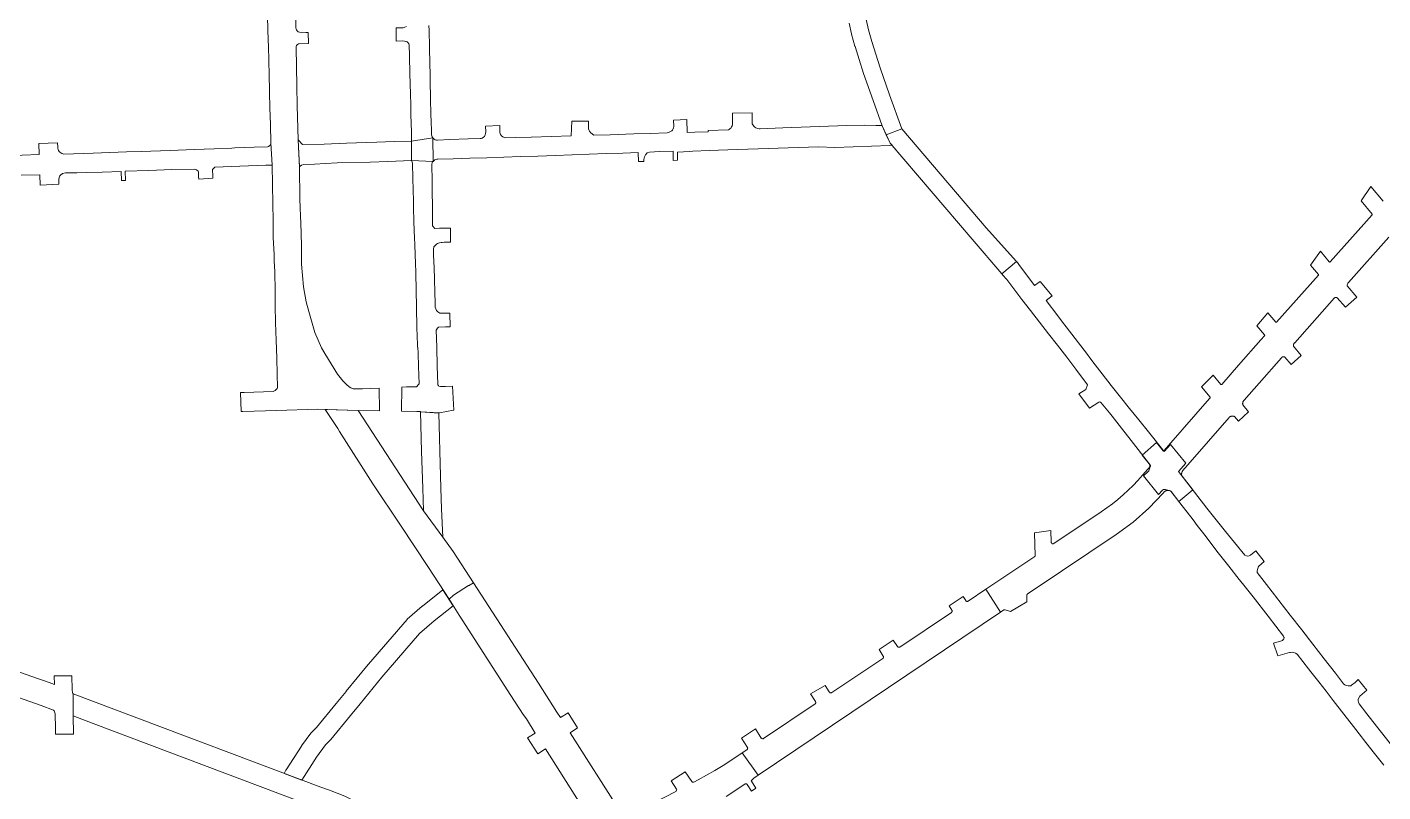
# Model space of a CAD drawing. Header units: inches. Extents: x 704148 to 723432, y 7075344 to 7101810.
# Drawn here: x 715344 to 716539, y 7086646 to 7087320 of the extents above; entities that cross this region are included whole.
import ezdxf

# ---------------------------------------------------------------- set-up
doc = ezdxf.new("R2010")
doc.units = ezdxf.units.IN
doc.header["$MEASUREMENT"] = 0
doc.layers.add('gisdb.gisadmin', color=7, linetype='Continuous', lineweight=9, true_color=0xccf5fc)

msp = doc.modelspace()

# ---------------------------------------------------------------- linework, layer by layer
at = {"layer": 'gisdb.gisadmin'}
for points in [[(715580.66, 7087333.44), (715581.12, 7087319.45), (715581.31, 7087318.52), (715581.66, 7087317.75), (715582.2, 7087316.91), (715583.15, 7087316.06), (715584.17, 7087315.6), (715586.26, 7087315.24), (715589.85, 7087315.42), (715591.7461, 7087315.474), (715592.0441, 7087305.7494), (715583.98, 7087305.51), (715583.31, 7087305.39), (715582.48, 7087304.85), (715582.03, 7087304.45), (715581.69, 7087303.97), (715581.42, 7087303.3), (715581.34, 7087302.51), (715581.93, 7087268.11), (715582.22, 7087251.19), (715583.17, 7087220.77), (715584.1292, 7087196.4844), (715584.1393, 7087195.8819), (715584.5782, 7087169.5819), (715584.7315, 7087160.3448), (715585.02, 7087154.57), (715585.64, 7087138.9), (715585.93, 7087127.03), (715585.99, 7087111.36), (715587.68, 7087091.4), (715590.01, 7087078.13), (715592.35, 7087069.61), (715597.73, 7087051.08), (715603.56, 7087037.61), (715606.67, 7087032.51), (715617.74, 7087014.37), (715622.4, 7087008.5), (715625.68, 7087005.31), (715627.99, 7087003.32), (715629.33, 7087002.46), (715631.44, 7087001.41), (715639.72, 7087001.58), (715654.4809, 7087002.0108), (715654.7527, 7086982.1102), (715635.9385, 7086982.4329), (715599.7638, 7086983.6199), (715564.3888, 7086982.4717), (715534.4046, 7086981.4985), (715532.6812, 7086981.434), (715532.1338, 7086998.137), (715535.45, 7086998.24), (715560.97, 7086999.06), (715562.77, 7087000.08), (715563.79, 7087000.93), (715564.56, 7087001.86), (715564.89, 7087002.53), (715564.59, 7087014.35), (715564.27, 7087028.38), (715563.7, 7087044.46), (715563.19, 7087059.74), (715562.83, 7087074.9), (715562.68, 7087087.34), (715562.47, 7087104.72), (715561.92, 7087113.98), (715561.78, 7087119.84), (715561.16, 7087134.8), (715560.91, 7087149.72), (715560.66, 7087164.54), (715560.09, 7087198.64), (715559.0702, 7087218.3257), (715558.73, 7087234.27), (715558.05, 7087249.01), (715557.7033, 7087262.6039), (715557.52, 7087279.84), (715557.26, 7087288.84), (715557.173, 7087291.7563), (715556.86, 7087302.25), (715556.42, 7087317.25), (715556.04, 7087330.33)], [(715698.2923, 7087321.5547), (715698.4019, 7087317.0855), (715698.7564, 7087302.4503), (715699.1053, 7087287.4827), (715699.247, 7087279.0882), (715699.39, 7087272.65), (715699.73, 7087257.67), (715700.07, 7087242.89), (715700.192, 7087237.4333), (715700.4139, 7087228.3896), (715700.4055, 7087227.8891), (715700.4092, 7087227.7259), (715700.4176, 7087227.3506), (715700.4729, 7087225.9504), (715700.5576, 7087225.2543), (715700.69, 7087224.46), (715701.11, 7087223.55), (715701.63, 7087222.75), (715701.91, 7087201.9), (715701.55, 7087201.4), (715701.18, 7087200.51), (715700.9293, 7087199.5501), (715700.83, 7087198.58), (715701.0111, 7087184.9456), (715701.1845, 7087172.9629), (715701.2863, 7087164.3907), (715701.36, 7087158.95), (715701.54, 7087145.06), (715703.3997, 7087142.8921), (715707.6723, 7087142.9229), (715717.2932, 7087143.0196), (715717.2848, 7087130.6608), (715714.4685, 7087130.6244), (715711.7612, 7087130.5605), (715709.8451, 7087130.4353), (715709.02, 7087130.37), (715707.46, 7087130.07), (715705.87, 7087129.4), (715704.8785, 7087128.8007), (715704.5369, 7087128.5757), (715704.2928, 7087128.3793), (715703.37, 7087127.56), (715702.6507, 7087126.4721), (715702.6027, 7087126.3915), (715702.279, 7087124.9561), (715702.226, 7087124.4603), (715702.19, 7087123.9), (715702.3812, 7087118.0738), (715702.5079, 7087114.7562), (715703.0472, 7087099.2313), (715703.5089, 7087085.0376), (715703.6758, 7087078.5566), (715703.85, 7087073.3), (715704.23, 7087072.02), (715705, 7087070.62), (715705.6197, 7087069.9173), (715706.1431, 7087069.3668), (715707.1087, 7087068.5905), (715707.76, 7087068.26), (715708.2658, 7087068.168), (715708.8186, 7087068.1029), (715709.7172, 7087068.0879), (715712.8889, 7087068.1383), (715716.5593, 7087068.2302), (715716.8411, 7087056.205), (715712.804, 7087056.0664), (715706.8156, 7087055.8346), (715705.9274, 7087054.8384), (715704.62, 7087053.29), (715705.1198, 7087038.17), (715705.1211, 7087038.1305), (715705.1216, 7087038.1137), (715705.6418, 7087021.4976), (715706.0738, 7087005.5312), (715706.2624, 7087004.863), (715706.6525, 7087004.3024), (715707.1451, 7087003.8507), (715708.5465, 7087003.4595), (715708.81, 7087003.39), (715712.867, 7087003.5331), (715718.9282, 7087003.7645), (715720.0737, 7086982.6881), (715720.0244, 7086982.6785), (715720.0247, 7086982.6735), (715707.5886, 7086980.2035), (715707.4727, 7086980.2113), (715706.9455, 7086980.0262), (715690.9865, 7086981.2906), (715690.9869, 7086981.3138), (715690.9817, 7086981.3141), (715690.9774, 7086981.4887), (715687.4713, 7086981.5489), (715674.1722, 7086981.777), (715674.3526, 7087002.9847), (715678.41, 7087003.16), (715685.4835, 7087003.2543), (715687.4211, 7087003.2927), (715689.045, 7087005.1561), (715689.5796, 7087005.7841), (715689.11, 7087021.06), (715688.7295, 7087032.8702), (715688.5408, 7087038.0754), (715688.3377, 7087038.1354), (715688.15, 7087038.14), (715688.1486, 7087038.1913), (715688.1432, 7087038.1929), (715688.0956, 7087040.1783), (715687.69, 7087055.4), (715687.43, 7087073.37), (715687.07, 7087088.28), (715686.7, 7087103.26), (715686.408, 7087112.7855), (715686.1976, 7087118.908), (715685.823, 7087129.2418), (715685.64, 7087134), (715685.08, 7087148.51), (715684.7455, 7087161.6121), (715684.6038, 7087166.9231), (715684.1625, 7087186.8168), (715683.86, 7087200.27), (715683.5332, 7087201.1945), (715683.0039, 7087202.6364), (715682.9916, 7087219.8149), (715682.8679, 7087224.3609), (715682.8088, 7087226.8001), (715682.5688, 7087236.3353), (715682.4614, 7087242.1095), (715682.32, 7087247.61), (715682.1798, 7087253.0829), (715681.9614, 7087259.7301), (715681.6642, 7087271.8153), (715681.565, 7087277.7758), (715681.42, 7087283.77), (715681.2723, 7087289.8142), (715681.0716, 7087296.0964), (715680.8962, 7087303.5248), (715680.8445, 7087304.146), (715680.79, 7087304.48), (715680.4915, 7087305.367), (715680.4303, 7087305.5275), (715680.3934, 7087305.6133), (715680.01, 7087306.38), (715679.3406, 7087306.9607), (715679.1582, 7087307.1004), (715678.8223, 7087307.2731), (715678.25, 7087307.55), (715677.9938, 7087307.6284), (715676.8746, 7087307.9144), (715674.7796, 7087308.0603), (715669.4838, 7087307.9272), (715669.3743, 7087314.0361), (715669.2736, 7087319.4127), (715669.278, 7087319.4128), (715669.2772, 7087319.4567), (715672.6789, 7087319.5177), (715675.67, 7087319.61), (715676.5221, 7087319.8701), (715677.1783, 7087320.1004), (715678.5892, 7087320.8525)], [(716083.6087, 7087326.9908), (716085.7348, 7087317.9188), (716088.6, 7087307.6317), (716092.1147, 7087296.2316), (716096.0385, 7087284.2676), (716104.2251, 7087260.6278), (716115.045, 7087230.5121), (716101.2864, 7087225.3068), (716097.5703, 7087233.309), (716089.608, 7087255.4712), (716081.3507, 7087279.3161), (716077.344, 7087291.533), (716073.7567, 7087303.1667), (716073.6969, 7087303.3705), (716070.76, 7087313.9147), (716070.6803, 7087314.2258), (716068.4768, 7087323.6283)], [(715324.7876, 7087206.9059), (715354.7684, 7087207.9793), (715354.546, 7087217.5379), (715371.1044, 7087218.175), (715371.31, 7087214.47), (715371.3519, 7087213.4724), (715371.5586, 7087212.4956), (715371.9244, 7087211.5665), (715372.4393, 7087210.7111), (715373.0889, 7087209.9528), (715373.8552, 7087209.3127), (715374.7171, 7087208.8087), (715375.6507, 7087208.4545), (715376.63, 7087208.26), (715402.48, 7087209.17), (715431.89, 7087210.22), (715444.799, 7087210.6922), (715470.16, 7087211.62), (715491.3528, 7087212.415), (715509.08, 7087213.08), (715524.6192, 7087213.646), (715527.2, 7087213.74), (715544.2115, 7087214.3596), (715556.1908, 7087214.796), (715556.7783, 7087214.9754), (715557.3273, 7087215.2508), (715557.8223, 7087215.6145), (715558.2492, 7087216.0561), (715558.5961, 7087216.563), (715558.8529, 7087217.121), (715559.0125, 7087217.7142), (715559.0702, 7087218.3257), (715560.09, 7087198.64), (715554.6812, 7087198.4366), (715546.92, 7087198.15), (715531.57, 7087197.58), (715509.52, 7087196.77), (715507.54, 7087194.59), (715507.7089, 7087188.8678), (715507.7651, 7087186.9549), (715495.389, 7087186.2134), (715495.3253, 7087188.3911), (715495.21, 7087192.33), (715494.79, 7087193.39), (715493.52, 7087194.44), (715492.67, 7087194.83), (715491.3, 7087195.1), (715471.77, 7087194.76), (715451.58, 7087193.97), (715430.54, 7087193.15), (715430.7464, 7087185.1628), (715427.308, 7087185.0175), (715427.12, 7087193.03), (715410.46, 7087192.47), (715396.88, 7087192.03), (715388.07, 7087191.83), (715378.04, 7087191.69), (715375.46, 7087191.1), (715373.74, 7087189.8), (715372.99, 7087189.05), (715372.4, 7087187.78), (715372.05, 7087185.6), (715372.1336, 7087181.7862), (715355.6008, 7087181.0598), (715355.36, 7087190.12), (715338.99, 7087189.66)], [(716544.0144, 7087135.1328), (716508.5919, 7087095.3143), (716508.2895, 7087094.9164), (716508.023, 7087094.4938), (716507.7943, 7087094.0495), (716507.6052, 7087093.5869), (716507.4571, 7087093.1097), (716507.3512, 7087092.6213), (716507.2997, 7087092.2482), (716515.8224, 7087082.1926), (716506.007, 7087073.3582), (716498.5758, 7087081.5568), (716498.4838, 7087081.6498), (716498.384, 7087081.7345), (716498.2772, 7087081.8101), (716498.1643, 7087081.8762), (716498.046, 7087081.9321), (716497.9232, 7087081.9775), (716497.797, 7087082.0121), (716497.6683, 7087082.0355), (716497.538, 7087082.0476), (716497.4071, 7087082.0483), (716497.2767, 7087082.0376), (716497.1477, 7087082.0156), (716497.0211, 7087081.9824), (716496.8979, 7087081.9384), (716496.779, 7087081.8837), (716496.6654, 7087081.8189), (716496.5578, 7087081.7444), (716496.4876, 7087081.6862), (716496.4571, 7087081.6608), (716496.364, 7087081.5688), (716496.3437, 7087081.5464), (716461.195, 7087042.0367), (716460.9885, 7087041.8641), (716460.7979, 7087041.6742), (716460.6245, 7087041.4683), (716460.4698, 7087041.2481), (716460.3348, 7087041.0153), (716460.2206, 7087040.7716), (716460.1281, 7087040.5189), (716460.058, 7087040.2591), (716460.0108, 7087039.9941), (716459.9868, 7087039.7261), (716459.9863, 7087039.4569), (716460.0093, 7087039.1888), (716460.0234, 7087039.0925), (716466.993, 7087030.8874), (716457.9772, 7087022.9008), (716452.4907, 7087029.4506), (716452.3096, 7087029.5447), (716452.121, 7087029.6227), (716451.9264, 7087029.6839), (716451.7271, 7087029.728), (716451.5247, 7087029.7545), (716451.3208, 7087029.7633), (716451.1169, 7087029.7543), (716450.9146, 7087029.7275), (716450.7153, 7087029.6832), (716450.5207, 7087029.6217), (716450.3322, 7087029.5435), (716450.1512, 7087029.4492), (716449.9792, 7087029.3394), (716449.8173, 7087029.2151), (716449.6669, 7087029.0771), (716449.6057, 7087029.0102), (716449.4966, 7087028.8869), (716429.86, 7087006.5974), (716416.649, 7086991.4507), (716416.3951, 7086991.196), (716416.1643, 7086990.9201), (716415.9584, 7086990.6252), (716415.779, 7086990.3134), (716415.6275, 7086989.9872), (716415.505, 7086989.649), (716415.4124, 7086989.3014), (716415.3505, 7086988.9471), (716415.3197, 7086988.5887), (716415.3202, 7086988.2291), (716415.3521, 7086987.8708), (716415.4151, 7086987.5167), (716415.4738, 7086987.2852), (716420.4129, 7086981.2872), (716411.7032, 7086972.9903), (716408.2049, 7086977.0595), (716407.8835, 7086977.2084), (716407.5504, 7086977.3287), (716407.208, 7086977.4195), (716406.8591, 7086977.4801), (716406.5062, 7086977.5101), (716406.152, 7086977.5092), (716405.7992, 7086977.4775), (716405.4506, 7086977.4151), (716405.1087, 7086977.3226), (716404.7762, 7086977.2006), (716404.4555, 7086977.0501), (716404.1493, 7086976.8723), (716403.8596, 7086976.6684), (716403.5889, 7086976.44), (716403.5654, 7086976.4479), (716403.3391, 7086976.189), (716366.9716, 7086934.4941), (716362.4351, 7086929.293), (716362.2004, 7086928.9243), (716361.9988, 7086928.5366), (716361.8316, 7086928.1327), (716361.7003, 7086927.7159), (716361.6059, 7086927.2892), (716361.549, 7086926.8558), (716361.5301, 7086926.4192), (716361.5493, 7086925.9826), (716361.6065, 7086925.5493), (716361.7012, 7086925.1227), (716361.8327, 7086924.7059), (716361.9088, 7086924.5101), (716371.3525, 7086912.4635), (716359.0628, 7086902.3266), (716352.2, 7086911.0374), (716351.851, 7086911.265), (716351.4837, 7086911.4616), (716351.1007, 7086911.6253), (716350.7049, 7086911.7551), (716350.2993, 7086911.8498), (716349.8869, 7086911.9089), (716349.471, 7086911.9317), (716349.0547, 7086911.9183), (716348.6411, 7086911.8686), (716348.2335, 7086911.7831), (716347.8348, 7086911.6623), (716347.4482, 7086911.5073), (716347.0765, 7086911.3191), (716346.7227, 7086911.0993), (716346.3894, 7086910.8495), (716346.2281, 7086910.7112), (716345.18, 7086909.5095), (716332.5129, 7086896.2139), (716318.7351, 7086884.073), (716303.9517, 7086873.1791), (716231.7291, 7086824.6723), (716225.8237, 7086820.706), (716225.7183, 7086820.6284), (716225.5299, 7086820.4472), (716225.4482, 7086820.3449), (716225.3131, 7086820.1211), (716225.2189, 7086819.8771), (716225.1881, 7086819.75), (716225.1685, 7086819.6206), (716225.16, 7086819.4608), (716225.16, 7086813.8873), (716210.7713, 7086805.2979), (716206.1356, 7086806.7941), (716205.6196, 7086806.8656), (716205.2335, 7086806.8002), (716204.8386, 7086806.6118), (716202.0351, 7086804.7272), (716188.9197, 7086824.866), (716200.4859, 7086832.6603), (716218.0933, 7086844.4248), (716232.1093, 7086853.8383), (716232.1863, 7086853.89), (716232.2278, 7086853.9211), (716232.3, 7086853.9954), (716232.3475, 7086854.0675), (716232.3761, 7086854.1305), (716232.3916, 7086854.18), (716232.3991, 7086854.2137), (716232.4059, 7086854.2652), (716232.4074, 7086854.317), (716231.921, 7086874.7166), (716246.4308, 7086876.7873), (716246.6616, 7086866.3929), (716246.6675, 7086866.2895), (716246.6731, 7086866.2381), (716246.6896, 7086866.1359), (716246.7275, 7086865.9853), (716246.7614, 7086865.8875), (716246.8019, 7086865.7922), (716246.8488, 7086865.6999), (716246.9309, 7086865.5682), (716247.0262, 7086865.4456), (716247.0966, 7086865.3696), (716247.172, 7086865.2987), (716247.2521, 7086865.2331), (716247.3366, 7086865.1733), (716247.425, 7086865.1194), (716247.5169, 7086865.0717), (716247.6118, 7086865.0305), (716247.7094, 7086864.9959), (716247.759, 7086864.9811), (716247.8597, 7086864.9568), (716247.9106, 7086864.9473), (716248.0132, 7086864.9335), (716248.0648, 7086864.9293), (716248.1683, 7086864.9262), (716248.2717, 7086864.9303), (716248.3746, 7086864.9415), (716248.4765, 7086864.9597), (716248.5769, 7086864.9849), (716248.6264, 7086865.0001), (716248.7237, 7086865.0356), (716248.7713, 7086865.0559), (716248.8183, 7086865.0777), (716248.8644, 7086865.1012), (716248.9097, 7086865.1263), (716248.9541, 7086865.1529), (716248.9976, 7086865.181), (716290.5705, 7086893.1026), (716295.5866, 7086896.5921), (716300.4857, 7086900.2441), (716305.2625, 7086904.0547), (716309.912, 7086908.0196), (716314.429, 7086912.1348), (716318.8088, 7086916.3957), (716323.0467, 7086920.7979), (716327.1381, 7086925.3365), (716334.0138, 7086933.2196), (716334.0249, 7086933.2326), (716334.0355, 7086933.2464), (716334.0457, 7086933.2603), (716334.0554, 7086933.2746), (716334.0646, 7086933.2892), (716334.0815, 7086933.3193), (716334.0962, 7086933.3505), (716334.1087, 7086933.3827), (716334.119, 7086933.4156), (716334.1233, 7086933.4324), (716334.1302, 7086933.4662), (716334.1327, 7086933.4833), (716334.1347, 7086933.5004), (716334.1368, 7086933.5348), (716334.1369, 7086933.5521), (716334.1355, 7086933.5866), (716334.1339, 7086933.6038), (716334.1289, 7086933.6379), (716334.1255, 7086933.6548), (716334.117, 7086933.6883), (716334.1118, 7086933.7048), (716334.0999, 7086933.7372), (716334.0931, 7086933.753), (716334.0858, 7086933.7686), (716334.0779, 7086933.784), (716334.0695, 7086933.7991), (716334.0606, 7086933.8139), (716334.0413, 7086933.8424), (716334.0309, 7086933.8562), (716326.9026, 7086942.9744), (716339.439, 7086954.0841), (716345.2222, 7086946.936), (716345.2338, 7086946.9231), (716345.2459, 7086946.9105), (716345.2714, 7086946.8867), (716345.2848, 7086946.8755), (716345.3126, 7086946.8545), (716345.3418, 7086946.8355), (716345.3723, 7086946.8185), (716345.388, 7086946.8109), (716345.4201, 7086946.7972), (716345.4365, 7086946.7912), (716345.4698, 7086946.781), (716345.521, 7086946.7701), (716345.5382, 7086946.7676), (716345.573, 7086946.7646), (716345.6253, 7086946.7645), (716345.66, 7086946.7675), (716345.6945, 7086946.7729), (716345.7452, 7086946.7855), (716345.7782, 7086946.7968), (716345.8104, 7086946.8104), (716345.8415, 7086946.8262), (716345.8566, 7086946.8349), (716345.8858, 7086946.8539), (716345.9, 7086946.8641), (716345.9271, 7086946.886), (716345.9527, 7086946.9097), (716345.9765, 7086946.9352), (716349.9583, 7086951.5004), (716386.2156, 7086993.0705), (716386.6478, 7086993.566), (716386.7483, 7086993.7456), (716386.7629, 7086993.9846), (716386.6538, 7086994.2163), (716379.0305, 7087003.2883), (716389.2646, 7087013.6425), (716396.2354, 7087005.4326), (716396.4941, 7087005.2714), (716396.7983, 7087005.2904), (716396.9934, 7087005.4275), (716411.773, 7087022.3728), (716431.3147, 7087044.5573), (716434.4378, 7087048.0679), (716434.6331, 7087048.2874), (716434.7173, 7087048.4185), (716434.7549, 7087048.552), (716434.7582, 7087048.656), (716434.7444, 7087048.7418), (716434.716, 7087048.8238), (716434.6424, 7087048.9413), (716427.8017, 7087057.0856), (716437.6256, 7087068.3981), (716444.5366, 7087060.2759), (716444.6406, 7087060.1836), (716444.7828, 7087060.1184), (716444.9206, 7087060.1), (716445.0245, 7087060.1115), (716445.1549, 7087060.1599), (716445.291, 7087060.2676), (716482.0932, 7087101.636), (716482.1045, 7087101.6491), (716482.1154, 7087101.6627), (716482.1257, 7087101.6766), (716482.1356, 7087101.6909), (716482.145, 7087101.7055), (716482.1539, 7087101.7204), (716482.1622, 7087101.7356), (716482.17, 7087101.7512), (716482.1773, 7087101.7669), (716482.184, 7087101.7829), (716482.1901, 7087101.7992), (716482.1957, 7087101.8156), (716482.2008, 7087101.8322), (716482.2052, 7087101.849), (716482.209, 7087101.8659), (716482.2123, 7087101.883), (716482.215, 7087101.9001), (716482.217, 7087101.9174), (716482.2185, 7087101.9347), (716482.2194, 7087101.952), (716482.2196, 7087101.9694), (716482.2193, 7087101.9867), (716482.2183, 7087102.0041), (716482.2168, 7087102.0214), (716482.2147, 7087102.0386), (716482.2119, 7087102.0557), (716482.2086, 7087102.0728), (716482.2047, 7087102.0897), (716482.2002, 7087102.1064), (716482.1951, 7087102.123), (716482.1894, 7087102.1394), (716482.1832, 7087102.1557), (716482.1764, 7087102.1716), (716482.1691, 7087102.1874), (716482.1612, 7087102.2028), (716482.1528, 7087102.218), (716482.1439, 7087102.2329), (716482.1344, 7087102.2475), (716482.1245, 7087102.2617), (716482.1141, 7087102.2756), (716482.1032, 7087102.2891), (716475.1808, 7087110.5651), (716483.8557, 7087122.6843), (716491.6997, 7087113.2973), (716491.711, 7087113.2844), (716491.7227, 7087113.2718), (716491.7348, 7087113.2596), (716491.7473, 7087113.2478), (716491.7602, 7087113.2365), (716491.7735, 7087113.2256), (716491.7872, 7087113.2152), (716491.8012, 7087113.2052), (716491.8155, 7087113.1958), (716491.8302, 7087113.1868), (716491.8452, 7087113.1784), (716491.8604, 7087113.1704), (716491.8759, 7087113.163), (716491.8917, 7087113.1562), (716491.9077, 7087113.1499), (716491.9239, 7087113.1441), (716491.9402, 7087113.1389), (716491.9568, 7087113.1343), (716491.9735, 7087113.1302), (716491.9903, 7087113.1267), (716492.0072, 7087113.1238), (716492.0243, 7087113.1215), (716492.0414, 7087113.1197), (716492.0585, 7087113.1186), (716492.0757, 7087113.118), (716492.0929, 7087113.118), (716492.11, 7087113.1187), (716492.1272, 7087113.1199), (716492.1443, 7087113.1217), (716492.1613, 7087113.1241), (716492.1782, 7087113.127), (716492.195, 7087113.1306), (716492.2117, 7087113.1347), (716492.2282, 7087113.1394), (716492.2446, 7087113.1446), (716492.2608, 7087113.1505), (716492.2767, 7087113.1568), (716492.2924, 7087113.1638), (716492.3079, 7087113.1712), (716492.3231, 7087113.1792), (716492.3381, 7087113.1877), (716492.3527, 7087113.1967), (716492.367, 7087113.2062), (716492.381, 7087113.2162), (716492.3946, 7087113.2266), (716492.4079, 7087113.2376), (716492.4208, 7087113.2489), (716492.4333, 7087113.2608), (716492.4453, 7087113.273), (716492.457, 7087113.2856), (716529.3526, 7087154.759), (716529.3639, 7087154.7721), (716529.3747, 7087154.7857), (716529.3851, 7087154.7996), (716529.395, 7087154.8138), (716529.4132, 7087154.8433), (716529.4293, 7087154.874), (716529.4433, 7087154.9057), (716529.4551, 7087154.9384), (716529.4645, 7087154.9717), (716529.4716, 7087155.0057), (716529.4743, 7087155.0228), (716529.4779, 7087155.0573), (716529.4787, 7087155.0746), (716529.4787, 7087155.1093), (716529.4763, 7087155.1439), (716529.4741, 7087155.1611), (716529.4681, 7087155.1952), (716529.4642, 7087155.2121), (716529.4597, 7087155.2289), (716529.4547, 7087155.2454), (716529.4429, 7087155.278), (716529.4361, 7087155.294), (716529.421, 7087155.3252), (716529.4037, 7087155.3553), (716529.3943, 7087155.3698), (716529.374, 7087155.3979), (716529.3631, 7087155.4114), (716519.6481, 7087167.0677), (716528.1941, 7087179.7281), (716539.2033, 7087166.691)], [(716539.66, 7086669.76), (716530.27, 7086681.71), (716521.71, 7086692.64), (716520.1, 7086694.71), (716512.9, 7086703.98), (716504.54, 7086714.77), (716495.17, 7086726.93), (716488.78, 7086735.1), (716482.44, 7086743.2), (716475.42, 7086752.17), (716473.33, 7086754.84), (716463.39, 7086767.55), (716461.75, 7086768.71), (716460.33, 7086769.17), (716459.31, 7086769.35), (716457.41, 7086769.25), (716456.63, 7086769.11), (716446.3975, 7086766.3082), (716442.5611, 7086777.3912), (716449.47, 7086779.39), (716450.39, 7086779.87), (716451.05, 7086780.61), (716451.49, 7086781.21), (716451.79, 7086782.33), (716451.71, 7086782.79), (716451.23, 7086783.51), (716437.78, 7086801.13), (716424.45, 7086818.13), (716417.52, 7086826.95), (716412.41, 7086833.26), (716412.3, 7086833.41), (716403.21, 7086845.1), (716393.88, 7086857.12), (716384.64, 7086869.02), (716382.15, 7086872.19), (716375.21, 7086881.04), (716371.69, 7086885.97), (716359.99, 7086901.15), (716352.04, 7086911.24), (716350.92, 7086911.82), (716349.47, 7086912.3), (716347.28, 7086912.64), (716345.69, 7086912.65), (716344.66, 7086912.13), (716341.0522, 7086908.373), (716327.9798, 7086924.7135), (716332, 7086928.63), (716332.5804, 7086929.3647), (716333.0395, 7086930.1807), (716333.3661, 7086931.0582), (716333.5521, 7086931.9758), (716333.5932, 7086932.9112), (716333.4882, 7086933.8415), (716333.2397, 7086934.7443), (716332.8539, 7086935.5973), (716332.34, 7086936.38), (716317.13, 7086955.99), (716308.47, 7086966.83), (716300.29, 7086977.37), (716297.91, 7086980.43), (716290.75, 7086989.25), (716290.13, 7086989.69), (716289.09, 7086989.93), (716288.47, 7086989.73), (716280.2946, 7086984.5465), (716270.8508, 7086997.0698), (716277.02, 7087001.02), (716278.56, 7087005.1), (716268.26, 7087018.74), (716260.26, 7087029.33), (716252.14, 7087039.87), (716244.3, 7087050.05), (716236.31, 7087060.25), (716228.3299, 7087070.5123), (716220.75, 7087080.26), (716207.42, 7087097.69), (716206.85, 7087098.42), (716204.3782, 7087101.3745), (716203.0758, 7087102.9312), (716215.99, 7087113.71), (716216.7886, 7087112.6518), (716218.02, 7087111.02), (716232.02, 7087092.5), (716236.943, 7087096.138), (716247.3678, 7087083.3196), (716242.16, 7087079.19), (716252.47, 7087065.67), (716256.694, 7087060.1343), (716259.8287, 7087056.1281), (716267.7501, 7087045.8331), (716275.7132, 7087035.417), (716275.8888, 7087035.1846), (716283.4039, 7087025.2313), (716291.4432, 7087014.6027), (716299.44, 7087004.37), (716307.56, 7086994.27), (716315.63, 7086984.23), (716323.77, 7086974.12), (716332.22, 7086963.61), (716346.29, 7086946.12), (716351.81, 7086952.4913), (716365.1546, 7086935.8376), (716358.78, 7086928.52), (716367.87, 7086916.87), (716375.77, 7086906.74), (716383.81, 7086896.43), (716391.9, 7086886.05), (716400.21, 7086875.85), (716408.1, 7086866.17), (716417.37, 7086854.79), (716418.57, 7086854.25), (716419.99, 7086854.11), (716421.03, 7086854.29), (716422.13, 7086854.79), (716426.8327, 7086858.8346), (716434.321, 7086849.4182), (716429.71, 7086845.23), (716429.03, 7086844.25), (716428.63, 7086843.17), (716428.19, 7086841.15), (716428.21, 7086839.51), (716436.229, 7086829.0307), (716446.2246, 7086816.2905), (716447.3451, 7086814.8615), (716457.2, 7086802.13), (716467.34, 7086789.05), (716477.17, 7086776.36), (716487.21, 7086763.53), (716497.06, 7086750.96), (716504.23, 7086741.65), (716505.35, 7086740.57), (716506.47, 7086740.15), (716508.43, 7086739.71), (716509.71, 7086739.65), (716510.55, 7086739.81), (716511.35, 7086740.35), (716514.37, 7086742.81), (716517.1852, 7086745.2313), (716524.632, 7086735.9013), (716518.53, 7086730.81), (716517.39, 7086728.75), (716517.19, 7086727.63), (716517.19, 7086726.47), (716517.39, 7086725.39), (716517.95, 7086723.95), (716524.64, 7086715.08), (716533.34, 7086704.13), (716549.63, 7086683.31)], [(715313.4306, 7086760.3436), (715352.5016, 7086746.6053), (715357.8717, 7086744.7171), (715363.7419, 7086742.653), (715368.3303, 7086741.0292), (715368.1593, 7086748.5688), (715383.677, 7086748.4885), (715383.9693, 7086736.2335), (715384.0223, 7086735.4501), (715384.1433, 7086734.6744), (715384.3315, 7086733.9121), (715384.5854, 7086733.1691), (715384.729, 7086732.8233), (715384.8258, 7086713.3339), (715385.2123, 7086697.0975), (715369.1597, 7086697.2038), (715369.2453, 7086703.8688), (715368.9925, 7086713.5127), (715368.9317, 7086714.383), (715368.7952, 7086715.2446), (715368.5841, 7086716.0911), (715368.3001, 7086716.916), (715367.9452, 7086717.7129), (715367.5241, 7086718.4729), (715356.6101, 7086722.3703), (715350.7399, 7086724.4344), (715306.2987, 7086740.0609)], [(715877.7427, 7086627.0677), (715915.796, 7086646.7518), (715916.2725, 7086647.1401), (715916.4412, 7086647.399), (715916.5532, 7086647.6869), (715916.6067, 7086648.0948), (715916.5911, 7086648.3004), (715916.4765, 7086648.6955), (715911.8675, 7086656.1162), (715924.0489, 7086664.0759), (715929.8236, 7086655.5024), (715929.9867, 7086655.3004), (715930.2247, 7086655.0997), (715930.4042, 7086654.9951), (715930.6961, 7086654.8871), (715931.0561, 7086654.8404), (715931.366, 7086654.8703), (715931.663, 7086654.9635), (715931.7569, 7086655.008), (715935.6063, 7086656.9992), (715942.9963, 7086660.9565), (715950.2706, 7086665.1228), (715957.4231, 7086669.4949), (715964.448, 7086674.0691), (715974.3477, 7086680.718), (715988.3736, 7086661.0955), (715984.5515, 7086658.5262), (715982.4281, 7086656.4479), (715982.2428, 7086656.1948), (715982.3802, 7086655.9202), (715982.5411, 7086655.6491), (715986.4294, 7086649.5458), (715982.3825, 7086646.9625), (715978.6417, 7086652.826), (715978.5666, 7086652.9332), (715978.3898, 7086653.1258), (715978.2895, 7086653.2099), (715978.0689, 7086653.3502), (715977.9503, 7086653.4054), (715977.7009, 7086653.4839), (715977.4416, 7086653.5179), (715977.1804, 7086653.5063), (715976.9252, 7086653.4495), (715976.6837, 7086653.3493), (715976.678, 7086653.3545), (715976.5408, 7086653.2645), (715960.2722, 7086642.3538)]]:
    msp.add_lwpolyline(points, dxfattribs=at)
for points in [[(715701.63, 7087222.75), (715703.02, 7087221.44), (715703.84, 7087220.96), (715705.03, 7087220.64), (715705.88, 7087220.54), (715716.73, 7087221.03), (715732.71, 7087221.81), (715743.37, 7087222.07), (715744.19, 7087222.15), (715745.17, 7087222.45), (715746.34, 7087223.15), (715747.26, 7087223.92), (715747.81, 7087225.22), (715748.22, 7087226.6), (715748.36, 7087228.04), (715748.2281, 7087232.9864), (715760.6159, 7087233.3894), (715760.83, 7087227.33), (715761.31, 7087225.59), (715762.33, 7087224.28), (715763.4, 7087223.45), (715764.61, 7087222.87), (715765.76, 7087222.63), (715774.65, 7087222.88), (715788.23, 7087223.21), (715806.36, 7087223.83), (715823.71, 7087224.42), (715824.1269, 7087237.3017), (715839.0161, 7087237.2654), (715838.87, 7087231.54), (715838.97, 7087230.7), (715839.25, 7087229.7), (715839.87, 7087228.62), (715840.79, 7087227.34), (715842.39, 7087225.74), (715843.65, 7087224.92), (715858.05, 7087225.18), (715878.75, 7087226.03), (715893.34, 7087226.51), (715908.35, 7087227), (715909.91, 7087227.52), (715911.21, 7087228.12), (715912.21, 7087228.8), (715912.83, 7087229.36), (715913.33, 7087230.1), (715913.85, 7087231.38), (715914.09, 7087232.72), (715913.8147, 7087238.1719), (715925.5021, 7087238.7616), (715925.96, 7087227.22), (715932.5, 7087227.5), (715944.34, 7087228), (715944.28, 7087229.08), (715962.23, 7087229.72), (715963.0702, 7087230.1735), (715963.8279, 7087230.7546), (715964.4838, 7087231.4485), (715965.0213, 7087232.2377), (715965.4268, 7087233.1022), (715965.69, 7087234.02), (715965.73, 7087244.5), (715982.9996, 7087244.6246), (715983.15, 7087234.88), (715984.47, 7087232.96), (715985.37, 7087232.08), (715986.33, 7087231.36), (715987.69, 7087230.82), (715989.29, 7087230.52), (715990.13, 7087230.44), (716010.06, 7087231.47), (716066.65, 7087233.52), (716081.7, 7087233.69), (716091.9938, 7087233.5013), (716097.5376, 7087233.3997), (716097.4454, 7087233.3051), (716097.5703, 7087233.309), (716104.6693, 7087218.022), (716106.36, 7087216.0403), (716104.5438, 7087215.9758), (716055.95, 7087214.25), (716055.84, 7087214.17), (716041.61, 7087214.78), (715961.66, 7087211.92), (715945.18, 7087211.33), (715930.8416, 7087210.808), (715927.897, 7087210.455), (715917.18, 7087209.96), (715917.2837, 7087202.9117), (715913.6085, 7087202.767), (715913.46, 7087211.02), (715901.54, 7087210.58), (715892.62, 7087210.08), (715890.56, 7087209.28), (715889.12, 7087207.66), (715888.12, 7087205.94), (715887.56, 7087203.64), (715887.5956, 7087201.8767), (715882.9623, 7087201.7986), (715882.76, 7087209.76), (715869.21, 7087209.25), (715854.44, 7087208.7), (715839.39, 7087208.15), (715824.35, 7087207.59), (715809.56, 7087207.05), (715794.13, 7087206.54), (715779.37, 7087206.07), (715764.24, 7087205.58), (715749.18, 7087205.1), (715734.39, 7087204.66), (715719.49, 7087204.22), (715706.23, 7087203.82), (715705.19, 7087203.71), (715704.31, 7087203.53), (715703.43, 7087203.18), (715701.91, 7087201.9), (715683.04, 7087202.59), (715661.92, 7087201.8), (715646.58, 7087201.23), (715617.3, 7087200.54), (715607.19, 7087200.03), (715597.4, 7087199.54), (715587.93, 7087199.2), (715586.06, 7087198.65), (715584.73, 7087197.67), (715584.1292, 7087196.4844), (715584.1148, 7087197.3409), (715583.17, 7087220.77), (715586.99, 7087216.74), (715605.84, 7087217.2), (715625.57, 7087217.88), (715652.47, 7087218.8), (715667.56, 7087219.31), (715683.03, 7087219.83)], [(716215.99, 7087113.71), (716203.0758, 7087102.9312), (716176.9336, 7087133.3158), (716104.6693, 7087218.022), (716101.2864, 7087225.3068), (716115.045, 7087230.5121), (716189.3382, 7087143.4278)], [(715733.0894, 7086828.1105), (715719.9857, 7086819.6401), (715715.975, 7086816.0868), (715697.8895, 7086844.1083), (715673.1983, 7086881.3477), (715648.9348, 7086917.6957), (715619.5579, 7086963.9134), (715617.8794, 7086966.5798), (715609.2535, 7086979.6557), (715606.8777, 7086983.3864), (715635.9385, 7086982.4329), (715693.5141, 7086894.1255), (715710.4481, 7086870.8395), (715719.7347, 7086858.2075), (715737.5546, 7086830.5975)], [(715707.5886, 7086980.2035), (715706.9517, 7086980.077), (715707.6702, 7086958.4289), (715707.8443, 7086946.4409), (715708.821, 7086914.0738), (715709.2628, 7086895.687), (715710.4481, 7086870.8395), (715693.5141, 7086894.1255), (715692.822, 7086913.8931), (715691.8458, 7086946.198), (715690.9817, 7086981.3141)], [(715710.6536, 7086824.3317), (715719.6354, 7086810.4153), (715702.862, 7086797.0952), (715689.8645, 7086785.9021), (715656.7363, 7086747.3928), (715637.6154, 7086723.9733), (715629.1127, 7086713.5761), (715611.8836, 7086692.5445), (715607.1789, 7086687.8606), (715599.1935, 7086676.9485), (715586.2776, 7086656.7603), (715570.5704, 7086662.6881), (715572.1701, 7086665.3519), (715572.5253, 7086665.894), (715585.836, 7086686.6359), (715585.9941, 7086686.8503), (715594.1411, 7086697.9742), (715594.3061, 7086698.1834), (715599.095, 7086702.9705), (715616.4455, 7086724.1503), (715616.5799, 7086724.309), (715625.2574, 7086734.9071), (715625.4355, 7086735.1052), (715644.7378, 7086758.7199), (715644.9222, 7086758.9121), (715679.0177, 7086798.3365), (715679.2039, 7086798.4967), (715692.4222, 7086809.8733), (715692.6299, 7086810.0401)], [(715719.9857, 7086819.6401), (715733.0894, 7086828.1105), (715733.1518, 7086828.0051), (715737.5546, 7086830.5975), (715794.6935, 7086742.0669), (715811.0545, 7086716.7308), (715814.1376, 7086711.8278), (715820.904, 7086716.1062), (715829.3077, 7086702.8799), (715822.6215, 7086698.4651), (715866.3595, 7086629.5748), (715844.3782, 7086615.6005), (715800.8818, 7086684.1984), (715794.1712, 7086679.8814), (715785.2487, 7086693.9069), (715792.0088, 7086698.1739), (715784.1325, 7086710.5797), (715781.2637, 7086714.5845), (715770.4182, 7086731.3885), (715724.9568, 7086802.1704), (715715.975, 7086816.0868), (715720.0125, 7086819.5956)], [(715988.3736, 7086661.0955), (715974.3477, 7086680.718), (715978.496, 7086683.5041), (715978.6013, 7086683.5817), (715978.8714, 7086683.8652), (715979.0589, 7086684.209), (715979.1315, 7086684.4602), (715979.1562, 7086684.851), (715979.1158, 7086685.1093), (715979.0312, 7086685.3567), (715978.9232, 7086685.5577), (715973.7452, 7086693.6512), (715986.0286, 7086701.7574), (715991.101, 7086693.8183), (715991.3319, 7086693.5384), (715991.6689, 7086693.2972), (715992.1101, 7086693.1477), (715992.3687, 7086693.1259), (715992.7288, 7086693.1707), (715993.2013, 7086693.3807), (716038.4913, 7086723.7988), (716038.7681, 7086724.0385), (716039.1102, 7086724.6799), (716039.1541, 7086725.0958), (716039.1105, 7086725.4068), (716038.9267, 7086725.8395), (716034.5327, 7086732.8639), (716047.3703, 7086740.2079), (716051.0414, 7086734.643), (716051.3479, 7086734.1919), (716051.4783, 7086734.0328), (716051.6699, 7086733.8616), (716051.9342, 7086733.7029), (716052.1754, 7086733.6143), (716052.4795, 7086733.5642), (716052.6852, 7086733.5658), (716052.8887, 7086733.5956), (716053.1343, 7086733.6715), (716053.4064, 7086733.8162), (716098.2007, 7086763.9013), (716098.284, 7086763.9615), (716098.4726, 7086764.1357), (716098.7669, 7086764.6147), (716098.8531, 7086764.9632), (716098.8592, 7086765.271), (716098.7696, 7086765.6711), (716098.6329, 7086765.947), (716094.8823, 7086771.8908), (716107.4938, 7086779.9687), (716111.1269, 7086774.4122), (716111.2514, 7086774.2477), (716111.4775, 7086774.0367), (716111.8852, 7086773.8178), (716112.3402, 7086773.7336), (716112.6486, 7086773.7569), (716112.9931, 7086773.863), (716113.2186, 7086773.9878), (716158.6803, 7086804.5212), (716158.8051, 7086804.6148), (716158.9893, 7086804.7978), (716159.1122, 7086804.9655), (716159.2314, 7086805.1963), (716159.2831, 7086805.3434), (716159.3345, 7086805.598), (716159.3439, 7086805.7537), (716159.3313, 7086805.9612), (716159.303, 7086806.1146), (716159.2589, 7086806.2642), (716159.1996, 7086806.4085), (716159.0978, 7086806.5897), (716156.627, 7086810.3527), (716168.9173, 7086818.484), (716171.3135, 7086814.8323), (716171.3426, 7086814.7897), (716171.4728, 7086814.6299), (716171.5842, 7086814.5227), (716171.7487, 7086814.3985), (716171.9287, 7086814.2981), (716172.1208, 7086814.2234), (716172.3213, 7086814.1756), (716172.6296, 7086814.1566), (716172.8345, 7086814.1792), (716172.9851, 7086814.2145), (716173.0831, 7086814.2466), (716173.1786, 7086814.2854), (716173.2713, 7086814.3306), (716173.404, 7086814.4101), (716188.9197, 7086824.866), (716202.0351, 7086804.7272)], [(715384.8258, 7086713.3339), (715384.729, 7086732.8233), (715402.627, 7086726.0687), (715603.0359, 7086650.4358), (715610.6572, 7086647.9527), (715624.2252, 7086642.4938), (715632.3782, 7086638.3546), (715616.9891, 7086618.8748), (715614.6705, 7086620.0788), (715616.8388, 7086624.1405), (715604.1421, 7086630.3474), (715598.4681, 7086632.7068), (715402.5134, 7086706.6587)]]:
    msp.add_lwpolyline(points, close=True, dxfattribs=at)

doc.saveas('drawing.dxf')
